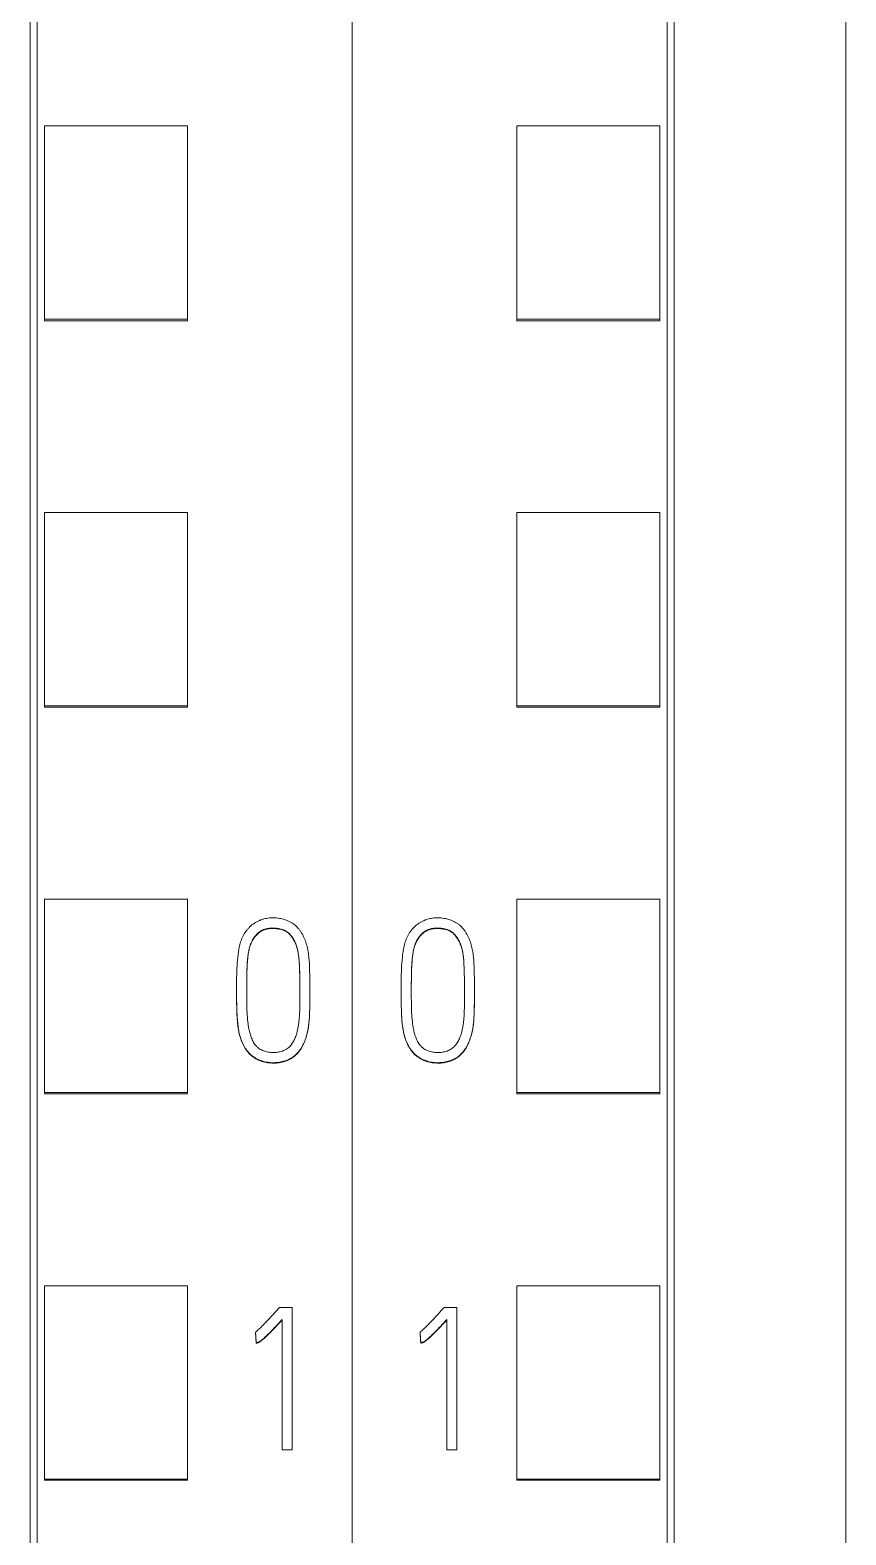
# Model space of a CAD drawing. Header units: millimetres. Extents: x 4137 to 6698, y 1400 to 3585.
# Drawn here: x 5315.75 to 5327.15, y 3293.96 to 3314.99 of the extents above; entities that cross this region are included whole.
import ezdxf

# ---------------------------------------------------------------- set-up
doc = ezdxf.new("R2010")
doc.units = ezdxf.units.MM
doc.layers.add('000-PI-Oprema', color=30, linetype='Continuous', lineweight=5)

msp = doc.modelspace()

# ---------------------------------------------------------------- linework, layer by layer
at = {"layer": '000-PI-Oprema', "color": 0, "linetype": 'ByBlock', "lineweight": 0}
for p, q in [((5320.248, 3360.459), (5320.248, 3247.041)), ((5320.248, 3360.459), (5320.248, 3247.041)), ((5315.848, 3249.363), (5315.848, 3358.178)), ((5324.648, 3358.178), (5324.648, 3249.363)), ((5315.948, 3310.949), (5315.948, 3313.651)), ((5315.948, 3313.651), (5317.948, 3313.651)), ((5317.948, 3310.949), (5317.948, 3313.651)), ((5322.548, 3310.949), (5322.548, 3313.651)), ((5324.548, 3313.651), (5322.548, 3313.651)), ((5324.548, 3310.949), (5324.548, 3313.651)), ((5315.948, 3310.949), (5317.948, 3310.949)), ((5315.948, 3310.928), (5315.948, 3310.949)), ((5315.948, 3310.928), (5317.948, 3310.928)), ((5317.948, 3310.928), (5317.948, 3310.949)), ((5322.548, 3310.928), (5322.548, 3310.949)), ((5324.548, 3310.949), (5322.548, 3310.949)), ((5324.548, 3310.928), (5322.548, 3310.928)), ((5324.548, 3310.928), (5324.548, 3310.949)), ((5315.948, 3305.547), (5315.948, 3308.249)), ((5315.948, 3308.249), (5317.948, 3308.249)), ((5317.948, 3305.547), (5317.948, 3308.249)), ((5322.548, 3305.547), (5322.548, 3308.249)), ((5324.548, 3308.249), (5322.548, 3308.249)), ((5324.548, 3305.547), (5324.548, 3308.249)), ((5315.948, 3305.528), (5315.948, 3305.547)), ((5315.948, 3305.547), (5317.948, 3305.547)), ((5315.948, 3305.528), (5317.948, 3305.528)), ((5317.948, 3305.528), (5317.948, 3305.547)), ((5322.548, 3305.528), (5322.548, 3305.547)), ((5324.548, 3305.547), (5322.548, 3305.547)), ((5324.548, 3305.528), (5322.548, 3305.528)), ((5324.548, 3305.528), (5324.548, 3305.547)), ((5315.948, 3300.146), (5315.948, 3302.847)), ((5315.948, 3302.847), (5317.948, 3302.847)), ((5317.948, 3300.146), (5317.948, 3302.847)), ((5322.548, 3300.146), (5322.548, 3302.847)), ((5324.548, 3302.847), (5322.548, 3302.847)), ((5324.548, 3300.146), (5324.548, 3302.847)), ((5318.633, 3301.586), (5318.633, 3301.58)), ((5319.657, 3301.538), (5319.657, 3301.544)), ((5320.933, 3301.586), (5320.933, 3301.58)), ((5321.957, 3301.538), (5321.957, 3301.544)), ((5315.948, 3300.128), (5315.948, 3300.146)), ((5315.948, 3300.146), (5317.948, 3300.146)), ((5315.948, 3300.128), (5317.948, 3300.128)), ((5317.948, 3300.128), (5317.948, 3300.146)), ((5322.548, 3300.128), (5322.548, 3300.146)), ((5324.548, 3300.146), (5322.548, 3300.146)), ((5324.548, 3300.128), (5322.548, 3300.128)), ((5324.548, 3300.128), (5324.548, 3300.146)), ((5315.948, 3294.744), (5315.948, 3297.445)), ((5315.948, 3297.445), (5317.948, 3297.445)), ((5317.948, 3294.744), (5317.948, 3297.445)), ((5322.548, 3294.744), (5322.548, 3297.445)), ((5324.548, 3297.445), (5322.548, 3297.445)), ((5324.548, 3294.744), (5324.548, 3297.445)), ((5319.409, 3297.144), (5319.234, 3297.144)), ((5319.409, 3295.155), (5319.409, 3297.144)), ((5321.709, 3297.144), (5321.534, 3297.144)), ((5321.709, 3295.155), (5321.709, 3297.144)), ((5319.27, 3296.972), (5319.27, 3295.155)), ((5321.57, 3296.972), (5321.57, 3295.155)), ((5318.898, 3296.798), (5318.898, 3296.792)), ((5318.907, 3296.651), (5318.907, 3296.645)), ((5321.198, 3296.798), (5321.198, 3296.792)), ((5321.207, 3296.651), (5321.207, 3296.645)), ((5319.27, 3295.155), (5319.409, 3295.155)), ((5321.57, 3295.155), (5321.709, 3295.155)), ((5315.948, 3294.728), (5315.948, 3294.744)), ((5315.948, 3294.744), (5317.948, 3294.744)), ((5315.948, 3294.728), (5317.948, 3294.728)), ((5317.948, 3294.728), (5317.948, 3294.744)), ((5322.548, 3294.728), (5322.548, 3294.744)), ((5324.548, 3294.744), (5322.548, 3294.744)), ((5324.548, 3294.728), (5322.548, 3294.728)), ((5324.548, 3294.728), (5324.548, 3294.744))]:
    msp.add_line(p, q, dxfattribs=at)
for points, knots in [([(5315.748, 3249.078), (5315.748, 3252.418), (5315.748, 3260.383), (5315.748, 3273.023), (5315.748, 3288.509), (5315.748, 3302.803), (5315.748, 3317.013), (5315.748, 3331.58), (5315.748, 3345.75), (5315.748, 3355.32), (5315.748, 3358.364)], [0, 0, 0, 0, 0.091483, 0.21812, 0.346206, 0.515858, 0.610111, 0.736264, 0.916066, 1, 1, 1, 1]), ([(5324.748, 3358.364), (5324.748, 3355.32), (5324.748, 3345.75), (5324.748, 3331.58), (5324.748, 3317.013), (5324.748, 3302.803), (5324.748, 3288.509), (5324.748, 3273.023), (5324.748, 3260.383), (5324.748, 3252.418), (5324.748, 3249.078)], [0, 0, 0, 0, 0.083934, 0.263736, 0.389889, 0.484142, 0.653794, 0.78188, 0.908517, 1, 1, 1, 1]), ([(5327.148, 3355.298), (5327.148, 3353.275), (5327.148, 3344.726), (5327.148, 3331.58), (5327.148, 3317.013), (5327.148, 3302.803), (5327.148, 3288.509), (5327.148, 3273.023), (5327.148, 3260.265), (5327.148, 3251.383), (5327.148, 3247.126), (5327.148, 3246.328)], [0, 0, 0, 0, 0.055935, 0.236292, 0.362833, 0.457376, 0.627551, 0.756032, 0.883059, 0.978086, 1, 1, 1, 1]), ([(5318.974, 3302.557), (5319, 3302.567), (5319.026, 3302.574), (5319.078, 3302.583), (5319.105, 3302.586), (5319.159, 3302.587), (5319.186, 3302.585), (5319.239, 3302.578), (5319.266, 3302.572), (5319.305, 3302.561), (5319.318, 3302.556), (5319.343, 3302.547), (5319.368, 3302.536), (5319.391, 3302.524), (5319.409, 3302.513), (5319.414, 3302.51), (5319.426, 3302.502), (5319.431, 3302.498), (5319.458, 3302.478), (5319.477, 3302.459), (5319.504, 3302.429), (5319.512, 3302.419), (5319.528, 3302.397), (5319.535, 3302.385), (5319.556, 3302.351), (5319.568, 3302.327), (5319.59, 3302.278), (5319.599, 3302.253), (5319.611, 3302.214), (5319.614, 3302.201), (5319.621, 3302.175), (5319.63, 3302.136), (5319.645, 3302.044), (5319.65, 3301.965), (5319.654, 3301.86), (5319.655, 3301.807), (5319.657, 3301.701), (5319.657, 3301.648), (5319.657, 3301.542), (5319.657, 3301.435), (5319.655, 3301.33), (5319.652, 3301.224), (5319.65, 3301.171), (5319.639, 3301.066), (5319.63, 3301.013), (5319.613, 3300.948), (5319.609, 3300.935), (5319.601, 3300.909), (5319.597, 3300.896), (5319.583, 3300.858), (5319.572, 3300.834), (5319.554, 3300.798), (5319.547, 3300.786), (5319.533, 3300.763), (5319.526, 3300.751), (5319.502, 3300.718), (5319.485, 3300.698), (5319.456, 3300.67), (5319.446, 3300.661), (5319.43, 3300.649), (5319.424, 3300.645), (5319.413, 3300.637), (5319.407, 3300.633), (5319.379, 3300.615), (5319.354, 3300.604), (5319.317, 3300.589), (5319.304, 3300.585), (5319.277, 3300.578), (5319.264, 3300.575), (5319.224, 3300.567), (5319.198, 3300.564), (5319.157, 3300.562), (5319.144, 3300.562), (5319.116, 3300.563), (5319.103, 3300.564), (5319.063, 3300.569), (5319.036, 3300.573), (5318.997, 3300.584), (5318.984, 3300.588), (5318.959, 3300.597), (5318.946, 3300.602), (5318.909, 3300.619), (5318.886, 3300.633), (5318.853, 3300.657), (5318.842, 3300.665), (5318.822, 3300.683), (5318.812, 3300.693), (5318.785, 3300.723), (5318.769, 3300.744), (5318.747, 3300.779), (5318.74, 3300.79), (5318.727, 3300.814), (5318.721, 3300.826), (5318.704, 3300.863), (5318.695, 3300.888), (5318.683, 3300.927), (5318.679, 3300.94), (5318.672, 3300.966), (5318.669, 3300.979), (5318.661, 3301.019), (5318.657, 3301.045), (5318.639, 3301.178), (5318.636, 3301.285), (5318.634, 3301.446), (5318.633, 3301.499), (5318.633, 3301.607), (5318.633, 3301.66), (5318.634, 3301.767), (5318.636, 3301.821), (5318.64, 3301.927), (5318.644, 3301.981), (5318.655, 3302.087), (5318.662, 3302.139), (5318.68, 3302.218), (5318.687, 3302.244), (5318.701, 3302.282), (5318.706, 3302.295), (5318.717, 3302.321), (5318.723, 3302.333), (5318.743, 3302.369), (5318.758, 3302.392), (5318.784, 3302.424), (5318.793, 3302.434), (5318.813, 3302.454), (5318.822, 3302.464), (5318.853, 3302.491), (5318.876, 3302.507), (5318.911, 3302.528), (5318.923, 3302.535), (5318.942, 3302.544), (5318.952, 3302.548), (5318.963, 3302.553), (5318.968, 3302.555), (5318.971, 3302.556), (5318.972, 3302.557), (5318.974, 3302.557)], [0, 0, 0, 0, 0.015625, 0.015625, 0.03125, 0.03125, 0.046875, 0.046875, 0.0625, 0.0625, 0.070312, 0.070312, 0.078125, 0.085937, 0.085937, 0.089844, 0.089844, 0.09375, 0.09375, 0.109375, 0.109375, 0.117187, 0.117187, 0.125, 0.125, 0.140625, 0.140625, 0.15625, 0.15625, 0.164062, 0.164062, 0.171875, 0.1875, 0.21875, 0.21875, 0.25, 0.25, 0.28125, 0.28125, 0.3125, 0.34375, 0.34375, 0.375, 0.375, 0.40625, 0.40625, 0.414062, 0.414062, 0.421875, 0.421875, 0.4375, 0.4375, 0.445312, 0.445312, 0.453125, 0.453125, 0.46875, 0.46875, 0.476562, 0.476562, 0.480469, 0.480469, 0.484375, 0.484375, 0.5, 0.5, 0.507812, 0.507812, 0.515625, 0.515625, 0.53125, 0.53125, 0.539062, 0.539062, 0.546875, 0.546875, 0.5625, 0.5625, 0.570312, 0.570312, 0.578125, 0.578125, 0.59375, 0.59375, 0.601562, 0.601562, 0.609375, 0.609375, 0.625, 0.625, 0.632812, 0.632812, 0.640625, 0.640625, 0.65625, 0.65625, 0.664062, 0.664062, 0.671875, 0.671875, 0.6875, 0.6875, 0.75, 0.75, 0.78125, 0.78125, 0.8125, 0.8125, 0.84375, 0.84375, 0.875, 0.875, 0.90625, 0.90625, 0.921875, 0.921875, 0.929687, 0.929687, 0.9375, 0.9375, 0.953125, 0.953125, 0.960937, 0.960937, 0.96875, 0.96875, 0.984375, 0.984375, 0.992187, 0.992187, 0.996094, 0.998047, 0.999023, 0.999023, 1, 1, 1, 1]), ([(5321.274, 3302.557), (5321.3, 3302.567), (5321.326, 3302.574), (5321.378, 3302.583), (5321.405, 3302.586), (5321.459, 3302.587), (5321.486, 3302.585), (5321.539, 3302.578), (5321.566, 3302.572), (5321.605, 3302.561), (5321.618, 3302.556), (5321.643, 3302.547), (5321.668, 3302.536), (5321.691, 3302.524), (5321.709, 3302.513), (5321.714, 3302.51), (5321.726, 3302.502), (5321.731, 3302.498), (5321.758, 3302.478), (5321.777, 3302.459), (5321.804, 3302.429), (5321.812, 3302.419), (5321.828, 3302.397), (5321.835, 3302.385), (5321.856, 3302.351), (5321.868, 3302.327), (5321.89, 3302.278), (5321.899, 3302.253), (5321.911, 3302.214), (5321.914, 3302.201), (5321.921, 3302.175), (5321.93, 3302.136), (5321.945, 3302.044), (5321.95, 3301.965), (5321.954, 3301.86), (5321.955, 3301.807), (5321.957, 3301.701), (5321.957, 3301.648), (5321.957, 3301.542), (5321.957, 3301.435), (5321.955, 3301.33), (5321.952, 3301.224), (5321.95, 3301.171), (5321.939, 3301.066), (5321.93, 3301.013), (5321.913, 3300.948), (5321.909, 3300.935), (5321.901, 3300.909), (5321.897, 3300.896), (5321.883, 3300.858), (5321.872, 3300.834), (5321.854, 3300.798), (5321.847, 3300.786), (5321.833, 3300.763), (5321.826, 3300.751), (5321.802, 3300.718), (5321.785, 3300.698), (5321.756, 3300.67), (5321.746, 3300.661), (5321.73, 3300.649), (5321.724, 3300.645), (5321.713, 3300.637), (5321.707, 3300.633), (5321.679, 3300.615), (5321.654, 3300.604), (5321.617, 3300.589), (5321.604, 3300.585), (5321.577, 3300.578), (5321.564, 3300.575), (5321.524, 3300.567), (5321.498, 3300.564), (5321.457, 3300.562), (5321.444, 3300.562), (5321.416, 3300.563), (5321.403, 3300.564), (5321.363, 3300.569), (5321.336, 3300.573), (5321.297, 3300.584), (5321.284, 3300.588), (5321.259, 3300.597), (5321.246, 3300.602), (5321.209, 3300.619), (5321.186, 3300.633), (5321.153, 3300.657), (5321.142, 3300.665), (5321.122, 3300.683), (5321.112, 3300.693), (5321.085, 3300.723), (5321.069, 3300.744), (5321.047, 3300.779), (5321.04, 3300.79), (5321.027, 3300.814), (5321.021, 3300.826), (5321.004, 3300.863), (5320.995, 3300.888), (5320.983, 3300.927), (5320.979, 3300.94), (5320.972, 3300.966), (5320.969, 3300.979), (5320.961, 3301.019), (5320.957, 3301.045), (5320.939, 3301.178), (5320.936, 3301.285), (5320.934, 3301.446), (5320.933, 3301.499), (5320.933, 3301.607), (5320.933, 3301.66), (5320.934, 3301.767), (5320.936, 3301.821), (5320.94, 3301.927), (5320.944, 3301.981), (5320.955, 3302.087), (5320.962, 3302.139), (5320.98, 3302.218), (5320.987, 3302.244), (5321.001, 3302.282), (5321.006, 3302.295), (5321.017, 3302.321), (5321.023, 3302.333), (5321.043, 3302.369), (5321.058, 3302.392), (5321.084, 3302.424), (5321.093, 3302.434), (5321.113, 3302.454), (5321.122, 3302.464), (5321.153, 3302.491), (5321.176, 3302.507), (5321.211, 3302.528), (5321.223, 3302.535), (5321.242, 3302.544), (5321.252, 3302.548), (5321.263, 3302.553), (5321.268, 3302.555), (5321.271, 3302.556), (5321.272, 3302.557), (5321.274, 3302.557)], [0, 0, 0, 0, 0.015625, 0.015625, 0.03125, 0.03125, 0.046875, 0.046875, 0.0625, 0.0625, 0.070313, 0.070313, 0.078125, 0.085938, 0.085938, 0.089844, 0.089844, 0.09375, 0.09375, 0.109375, 0.109375, 0.117188, 0.117188, 0.125, 0.125, 0.140625, 0.140625, 0.15625, 0.15625, 0.164063, 0.164063, 0.171875, 0.1875, 0.21875, 0.21875, 0.25, 0.25, 0.28125, 0.28125, 0.3125, 0.34375, 0.34375, 0.375, 0.375, 0.40625, 0.40625, 0.414063, 0.414063, 0.421875, 0.421875, 0.4375, 0.4375, 0.445313, 0.445313, 0.453125, 0.453125, 0.46875, 0.46875, 0.476563, 0.476563, 0.480469, 0.480469, 0.484375, 0.484375, 0.5, 0.5, 0.507813, 0.507813, 0.515625, 0.515625, 0.53125, 0.53125, 0.539063, 0.539063, 0.546875, 0.546875, 0.5625, 0.5625, 0.570313, 0.570313, 0.578125, 0.578125, 0.59375, 0.59375, 0.601563, 0.601563, 0.609375, 0.609375, 0.625, 0.625, 0.632813, 0.632813, 0.640625, 0.640625, 0.65625, 0.65625, 0.664063, 0.664063, 0.671875, 0.671875, 0.6875, 0.6875, 0.75, 0.75, 0.78125, 0.78125, 0.8125, 0.8125, 0.84375, 0.84375, 0.875, 0.875, 0.90625, 0.90625, 0.921875, 0.921875, 0.929688, 0.929688, 0.9375, 0.9375, 0.953125, 0.953125, 0.960938, 0.960938, 0.96875, 0.96875, 0.984375, 0.984375, 0.992188, 0.992188, 0.996094, 0.998047, 0.999023, 0.999023, 1, 1, 1, 1]), ([(5319.317, 3302.405), (5319.337, 3302.394), (5319.355, 3302.38), (5319.387, 3302.349), (5319.401, 3302.331), (5319.426, 3302.294), (5319.437, 3302.275), (5319.456, 3302.234), (5319.465, 3302.213), (5319.486, 3302.15), (5319.495, 3302.106), (5319.503, 3302.04), (5319.505, 3302.018), (5319.508, 3301.973), (5319.51, 3301.951), (5319.515, 3301.839), (5319.517, 3301.75), (5319.519, 3301.571), (5319.518, 3301.481), (5319.517, 3301.347), (5319.516, 3301.28), (5319.512, 3301.213), (5319.508, 3301.169), (5319.506, 3301.146), (5319.498, 3301.08), (5319.49, 3301.036), (5319.473, 3300.972), (5319.467, 3300.95), (5319.455, 3300.919), (5319.451, 3300.908), (5319.442, 3300.887), (5319.433, 3300.867), (5319.422, 3300.848), (5319.41, 3300.829), (5319.403, 3300.82), (5319.382, 3300.793), (5319.366, 3300.777), (5319.339, 3300.757), (5319.33, 3300.751), (5319.31, 3300.74), (5319.3, 3300.735), (5319.279, 3300.727), (5319.269, 3300.723), (5319.247, 3300.716), (5319.236, 3300.714), (5319.203, 3300.707), (5319.181, 3300.704), (5319.147, 3300.703), (5319.136, 3300.703), (5319.114, 3300.705), (5319.102, 3300.706), (5319.069, 3300.71), (5319.047, 3300.715), (5319.015, 3300.725), (5319.005, 3300.729), (5318.984, 3300.738), (5318.964, 3300.748), (5318.946, 3300.761), (5318.932, 3300.772), (5318.928, 3300.775), (5318.92, 3300.783), (5318.916, 3300.787), (5318.904, 3300.799), (5318.897, 3300.807), (5318.883, 3300.825), (5318.877, 3300.835), (5318.86, 3300.864), (5318.851, 3300.884), (5318.834, 3300.926), (5318.827, 3300.947), (5318.818, 3300.979), (5318.815, 3300.99), (5318.809, 3301.012), (5318.802, 3301.044), (5318.797, 3301.077), (5318.787, 3301.143), (5318.784, 3301.186), (5318.776, 3301.318), (5318.775, 3301.406), (5318.775, 3301.539), (5318.775, 3301.583), (5318.775, 3301.671), (5318.776, 3301.803), (5318.78, 3301.936), (5318.791, 3302.045), (5318.794, 3302.067), (5318.8, 3302.111), (5318.804, 3302.133), (5318.812, 3302.165), (5318.815, 3302.176), (5318.821, 3302.197), (5318.825, 3302.207), (5318.837, 3302.238), (5318.846, 3302.258), (5318.862, 3302.287), (5318.868, 3302.296), (5318.88, 3302.314), (5318.887, 3302.323), (5318.908, 3302.349), (5318.923, 3302.365), (5318.949, 3302.386), (5318.958, 3302.392), (5318.976, 3302.404), (5318.986, 3302.41), (5319.016, 3302.424), (5319.037, 3302.431), (5319.08, 3302.44), (5319.102, 3302.442), (5319.146, 3302.443), (5319.168, 3302.442), (5319.212, 3302.438), (5319.234, 3302.434), (5319.266, 3302.426), (5319.276, 3302.423), (5319.292, 3302.417), (5319.297, 3302.414), (5319.305, 3302.411), (5319.307, 3302.41), (5319.312, 3302.407), (5319.315, 3302.406), (5319.317, 3302.405)], [0, 0, 0, 0, 0.015625, 0.015625, 0.03125, 0.03125, 0.046875, 0.046875, 0.0625, 0.0625, 0.09375, 0.09375, 0.109375, 0.109375, 0.125, 0.125, 0.1875, 0.1875, 0.25, 0.25, 0.28125, 0.296875, 0.296875, 0.3125, 0.3125, 0.34375, 0.34375, 0.359375, 0.359375, 0.367187, 0.367187, 0.375, 0.382812, 0.382812, 0.390625, 0.390625, 0.40625, 0.40625, 0.414062, 0.414062, 0.421875, 0.421875, 0.429687, 0.429687, 0.4375, 0.4375, 0.453125, 0.453125, 0.460937, 0.460937, 0.46875, 0.46875, 0.484375, 0.484375, 0.492187, 0.492187, 0.5, 0.507812, 0.507812, 0.511719, 0.511719, 0.515625, 0.515625, 0.523437, 0.523437, 0.53125, 0.53125, 0.546875, 0.546875, 0.5625, 0.5625, 0.570312, 0.570312, 0.578125, 0.59375, 0.59375, 0.625, 0.625, 0.6875, 0.6875, 0.71875, 0.71875, 0.75, 0.8125, 0.8125, 0.828125, 0.828125, 0.84375, 0.84375, 0.851562, 0.851562, 0.859375, 0.859375, 0.875, 0.875, 0.882812, 0.882812, 0.890625, 0.890625, 0.90625, 0.90625, 0.914062, 0.914062, 0.921875, 0.921875, 0.9375, 0.9375, 0.953125, 0.953125, 0.96875, 0.96875, 0.984375, 0.984375, 0.992188, 0.992188, 0.996094, 0.996094, 0.998047, 0.998047, 1, 1, 1, 1]), ([(5319.317, 3302.398), (5319.297, 3302.409), (5319.276, 3302.417), (5319.244, 3302.425), (5319.233, 3302.428), (5319.211, 3302.431), (5319.2, 3302.433), (5319.166, 3302.436), (5319.144, 3302.437), (5319.1, 3302.436), (5319.078, 3302.433), (5319.045, 3302.426), (5319.034, 3302.423), (5319.012, 3302.416), (5319.002, 3302.411), (5318.982, 3302.401), (5318.972, 3302.396), (5318.954, 3302.383), (5318.945, 3302.376), (5318.928, 3302.362), (5318.919, 3302.354), (5318.904, 3302.337), (5318.897, 3302.329), (5318.876, 3302.302), (5318.863, 3302.284), (5318.847, 3302.254), (5318.843, 3302.244), (5318.834, 3302.224), (5318.829, 3302.213), (5318.818, 3302.181), (5318.812, 3302.16), (5318.797, 3302.095), (5318.792, 3302.051), (5318.784, 3301.962), (5318.781, 3301.917), (5318.777, 3301.828), (5318.776, 3301.784), (5318.775, 3301.695), (5318.775, 3301.65), (5318.775, 3301.567), (5318.775, 3301.529), (5318.775, 3301.49)], [0, 0, 0, 0, 0.050692, 0.050692, 0.076038, 0.076038, 0.101384, 0.101384, 0.152076, 0.152076, 0.202768, 0.202768, 0.228114, 0.228114, 0.25346, 0.25346, 0.278806, 0.278806, 0.304152, 0.304152, 0.329498, 0.329498, 0.354844, 0.354844, 0.405536, 0.405536, 0.430882, 0.430882, 0.456228, 0.456228, 0.506919, 0.506919, 0.608303, 0.608303, 0.709687, 0.709687, 0.811071, 0.811071, 0.912455, 0.912455, 1, 1, 1, 1]), ([(5319.518, 3301.586), (5319.518, 3301.612), (5319.518, 3301.638), (5319.517, 3301.752), (5319.515, 3301.84), (5319.508, 3301.973), (5319.506, 3302.017), (5319.494, 3302.103), (5319.485, 3302.146), (5319.467, 3302.198), (5319.463, 3302.209), (5319.455, 3302.229), (5319.451, 3302.24), (5319.436, 3302.27), (5319.425, 3302.289), (5319.406, 3302.317), (5319.4, 3302.326), (5319.386, 3302.343), (5319.371, 3302.359), (5319.354, 3302.374), (5319.341, 3302.384), (5319.336, 3302.387), (5319.327, 3302.393), (5319.322, 3302.396), (5319.317, 3302.398)], [0, 0, 0, 0, 0.088977, 0.088977, 0.392651, 0.392651, 0.544488, 0.544488, 0.696326, 0.696326, 0.734285, 0.734285, 0.772244, 0.772244, 0.848163, 0.848163, 0.886122, 0.886122, 0.924081, 0.962041, 0.962041, 0.98102, 0.98102, 1, 1, 1, 1]), ([(5321.617, 3302.405), (5321.637, 3302.394), (5321.655, 3302.38), (5321.687, 3302.349), (5321.701, 3302.331), (5321.726, 3302.294), (5321.737, 3302.275), (5321.756, 3302.234), (5321.765, 3302.213), (5321.786, 3302.15), (5321.795, 3302.106), (5321.803, 3302.04), (5321.805, 3302.018), (5321.808, 3301.973), (5321.81, 3301.951), (5321.815, 3301.839), (5321.817, 3301.75), (5321.819, 3301.571), (5321.818, 3301.481), (5321.817, 3301.347), (5321.816, 3301.28), (5321.812, 3301.213), (5321.808, 3301.169), (5321.806, 3301.146), (5321.798, 3301.08), (5321.79, 3301.036), (5321.773, 3300.972), (5321.767, 3300.95), (5321.755, 3300.919), (5321.751, 3300.908), (5321.742, 3300.887), (5321.733, 3300.867), (5321.722, 3300.848), (5321.71, 3300.829), (5321.703, 3300.82), (5321.682, 3300.793), (5321.666, 3300.777), (5321.639, 3300.757), (5321.63, 3300.751), (5321.61, 3300.74), (5321.6, 3300.735), (5321.579, 3300.727), (5321.569, 3300.723), (5321.547, 3300.716), (5321.536, 3300.714), (5321.503, 3300.707), (5321.481, 3300.704), (5321.447, 3300.703), (5321.436, 3300.703), (5321.414, 3300.705), (5321.402, 3300.706), (5321.369, 3300.71), (5321.347, 3300.715), (5321.315, 3300.725), (5321.305, 3300.729), (5321.284, 3300.738), (5321.264, 3300.748), (5321.246, 3300.761), (5321.232, 3300.772), (5321.228, 3300.775), (5321.22, 3300.783), (5321.216, 3300.787), (5321.204, 3300.799), (5321.197, 3300.807), (5321.183, 3300.825), (5321.177, 3300.835), (5321.16, 3300.864), (5321.151, 3300.884), (5321.134, 3300.926), (5321.127, 3300.947), (5321.118, 3300.979), (5321.115, 3300.99), (5321.109, 3301.012), (5321.102, 3301.044), (5321.097, 3301.077), (5321.087, 3301.143), (5321.084, 3301.186), (5321.076, 3301.318), (5321.075, 3301.406), (5321.075, 3301.539), (5321.075, 3301.583), (5321.075, 3301.671), (5321.076, 3301.803), (5321.08, 3301.936), (5321.091, 3302.045), (5321.094, 3302.067), (5321.1, 3302.111), (5321.104, 3302.133), (5321.112, 3302.165), (5321.115, 3302.176), (5321.121, 3302.197), (5321.125, 3302.207), (5321.137, 3302.238), (5321.146, 3302.258), (5321.162, 3302.287), (5321.168, 3302.296), (5321.18, 3302.314), (5321.187, 3302.323), (5321.208, 3302.349), (5321.223, 3302.365), (5321.249, 3302.386), (5321.258, 3302.392), (5321.276, 3302.404), (5321.286, 3302.41), (5321.316, 3302.424), (5321.337, 3302.431), (5321.38, 3302.44), (5321.402, 3302.442), (5321.446, 3302.443), (5321.468, 3302.442), (5321.512, 3302.438), (5321.534, 3302.434), (5321.566, 3302.426), (5321.576, 3302.423), (5321.592, 3302.417), (5321.597, 3302.414), (5321.605, 3302.411), (5321.607, 3302.41), (5321.612, 3302.407), (5321.615, 3302.406), (5321.617, 3302.405)], [0, 0, 0, 0, 0.015625, 0.015625, 0.03125, 0.03125, 0.046875, 0.046875, 0.0625, 0.0625, 0.09375, 0.09375, 0.109375, 0.109375, 0.125, 0.125, 0.1875, 0.1875, 0.25, 0.25, 0.28125, 0.296875, 0.296875, 0.3125, 0.3125, 0.34375, 0.34375, 0.359375, 0.359375, 0.367188, 0.367188, 0.375, 0.382813, 0.382813, 0.390625, 0.390625, 0.40625, 0.40625, 0.414063, 0.414063, 0.421875, 0.421875, 0.429688, 0.429688, 0.4375, 0.4375, 0.453125, 0.453125, 0.460938, 0.460938, 0.46875, 0.46875, 0.484375, 0.484375, 0.492188, 0.492188, 0.5, 0.507813, 0.507813, 0.511719, 0.511719, 0.515625, 0.515625, 0.523438, 0.523438, 0.53125, 0.53125, 0.546875, 0.546875, 0.5625, 0.5625, 0.570313, 0.570313, 0.578125, 0.59375, 0.59375, 0.625, 0.625, 0.6875, 0.6875, 0.71875, 0.71875, 0.75, 0.8125, 0.8125, 0.828125, 0.828125, 0.84375, 0.84375, 0.851563, 0.851563, 0.859375, 0.859375, 0.875, 0.875, 0.882813, 0.882813, 0.890625, 0.890625, 0.90625, 0.90625, 0.914063, 0.914063, 0.921875, 0.921875, 0.9375, 0.9375, 0.953125, 0.953125, 0.96875, 0.96875, 0.984375, 0.984375, 0.992187, 0.992187, 0.996094, 0.996094, 0.998047, 0.998047, 1, 1, 1, 1]), ([(5321.617, 3302.398), (5321.597, 3302.409), (5321.576, 3302.417), (5321.544, 3302.425), (5321.533, 3302.428), (5321.511, 3302.431), (5321.5, 3302.433), (5321.466, 3302.436), (5321.444, 3302.437), (5321.4, 3302.436), (5321.378, 3302.433), (5321.345, 3302.426), (5321.334, 3302.423), (5321.312, 3302.416), (5321.302, 3302.411), (5321.282, 3302.401), (5321.272, 3302.396), (5321.254, 3302.383), (5321.245, 3302.376), (5321.228, 3302.362), (5321.219, 3302.354), (5321.204, 3302.337), (5321.197, 3302.329), (5321.176, 3302.302), (5321.163, 3302.284), (5321.147, 3302.254), (5321.143, 3302.244), (5321.134, 3302.224), (5321.129, 3302.213), (5321.118, 3302.181), (5321.112, 3302.16), (5321.097, 3302.095), (5321.092, 3302.051), (5321.084, 3301.962), (5321.081, 3301.917), (5321.077, 3301.828), (5321.076, 3301.784), (5321.075, 3301.695), (5321.075, 3301.65), (5321.075, 3301.567), (5321.075, 3301.529), (5321.075, 3301.49)], [0, 0, 0, 0, 0.050692, 0.050692, 0.076038, 0.076038, 0.101384, 0.101384, 0.152076, 0.152076, 0.202768, 0.202768, 0.228114, 0.228114, 0.25346, 0.25346, 0.278806, 0.278806, 0.304152, 0.304152, 0.329498, 0.329498, 0.354844, 0.354844, 0.405536, 0.405536, 0.430882, 0.430882, 0.456228, 0.456228, 0.506919, 0.506919, 0.608303, 0.608303, 0.709687, 0.709687, 0.811071, 0.811071, 0.912455, 0.912455, 1, 1, 1, 1]), ([(5321.818, 3301.586), (5321.818, 3301.612), (5321.818, 3301.638), (5321.817, 3301.752), (5321.815, 3301.84), (5321.808, 3301.973), (5321.806, 3302.017), (5321.794, 3302.103), (5321.785, 3302.146), (5321.767, 3302.198), (5321.763, 3302.209), (5321.755, 3302.229), (5321.751, 3302.24), (5321.736, 3302.27), (5321.725, 3302.289), (5321.706, 3302.317), (5321.7, 3302.326), (5321.686, 3302.343), (5321.671, 3302.359), (5321.654, 3302.374), (5321.641, 3302.384), (5321.636, 3302.387), (5321.627, 3302.393), (5321.622, 3302.396), (5321.617, 3302.398)], [0, 0, 0, 0, 0.088977, 0.088977, 0.392651, 0.392651, 0.544488, 0.544488, 0.696326, 0.696326, 0.734285, 0.734285, 0.772244, 0.772244, 0.848163, 0.848163, 0.886122, 0.886122, 0.924081, 0.962041, 0.962041, 0.98102, 0.98102, 1, 1, 1, 1]), ([(5318.633, 3301.58), (5318.633, 3301.516), (5318.633, 3301.452), (5318.635, 3301.335), (5318.636, 3301.281), (5318.64, 3301.2), (5318.642, 3301.174), (5318.646, 3301.12), (5318.649, 3301.093), (5318.66, 3301.013), (5318.67, 3300.96), (5318.69, 3300.896), (5318.695, 3300.883), (5318.704, 3300.858), (5318.71, 3300.845), (5318.726, 3300.809), (5318.739, 3300.785), (5318.76, 3300.751), (5318.768, 3300.74), (5318.784, 3300.719), (5318.793, 3300.708), (5318.82, 3300.678), (5318.84, 3300.66), (5318.872, 3300.636), (5318.884, 3300.629), (5318.907, 3300.615), (5318.919, 3300.609), (5318.956, 3300.591), (5318.981, 3300.582), (5319.02, 3300.571), (5319.034, 3300.568), (5319.06, 3300.563), (5319.073, 3300.561), (5319.114, 3300.557), (5319.141, 3300.556), (5319.181, 3300.557), (5319.195, 3300.558), (5319.222, 3300.561), (5319.235, 3300.563), (5319.274, 3300.57), (5319.3, 3300.577), (5319.338, 3300.591), (5319.351, 3300.597), (5319.375, 3300.608), (5319.387, 3300.615), (5319.422, 3300.636), (5319.443, 3300.652), (5319.483, 3300.689), (5319.5, 3300.71), (5319.524, 3300.743), (5319.532, 3300.754), (5319.546, 3300.777), (5319.552, 3300.789), (5319.571, 3300.825), (5319.582, 3300.85), (5319.6, 3300.9), (5319.609, 3300.925), (5319.622, 3300.977), (5319.628, 3301.004), (5319.638, 3301.057), (5319.648, 3301.137), (5319.652, 3301.217), (5319.655, 3301.323), (5319.657, 3301.413), (5319.657, 3301.502), (5319.657, 3301.538)], [0, 0, 0, 0, 0.074801, 0.074801, 0.137845, 0.137845, 0.169367, 0.169367, 0.200889, 0.200889, 0.263933, 0.263933, 0.279694, 0.279694, 0.295455, 0.295455, 0.326976, 0.326976, 0.342737, 0.342737, 0.358498, 0.358498, 0.39002, 0.39002, 0.405781, 0.405781, 0.421542, 0.421542, 0.453064, 0.453064, 0.468825, 0.468825, 0.484586, 0.484586, 0.516108, 0.516108, 0.531869, 0.531869, 0.54763, 0.54763, 0.579151, 0.579151, 0.594912, 0.594912, 0.610673, 0.610673, 0.642195, 0.642195, 0.673717, 0.673717, 0.689478, 0.689478, 0.705239, 0.705239, 0.736761, 0.736761, 0.768283, 0.768283, 0.799805, 0.799805, 0.831326, 0.89437, 0.89437, 0.957414, 1, 1, 1, 1]), ([(5320.933, 3301.58), (5320.933, 3301.516), (5320.933, 3301.452), (5320.935, 3301.335), (5320.936, 3301.281), (5320.94, 3301.2), (5320.942, 3301.174), (5320.946, 3301.12), (5320.949, 3301.093), (5320.96, 3301.013), (5320.97, 3300.96), (5320.99, 3300.896), (5320.995, 3300.883), (5321.004, 3300.858), (5321.01, 3300.845), (5321.026, 3300.809), (5321.039, 3300.785), (5321.06, 3300.751), (5321.068, 3300.74), (5321.084, 3300.719), (5321.093, 3300.708), (5321.12, 3300.678), (5321.14, 3300.66), (5321.172, 3300.636), (5321.184, 3300.629), (5321.207, 3300.615), (5321.219, 3300.609), (5321.256, 3300.591), (5321.281, 3300.582), (5321.32, 3300.571), (5321.334, 3300.568), (5321.36, 3300.563), (5321.373, 3300.561), (5321.414, 3300.557), (5321.441, 3300.556), (5321.481, 3300.557), (5321.495, 3300.558), (5321.522, 3300.561), (5321.535, 3300.563), (5321.574, 3300.57), (5321.6, 3300.577), (5321.638, 3300.591), (5321.651, 3300.597), (5321.675, 3300.608), (5321.687, 3300.615), (5321.722, 3300.636), (5321.743, 3300.652), (5321.783, 3300.689), (5321.8, 3300.71), (5321.824, 3300.743), (5321.832, 3300.754), (5321.846, 3300.777), (5321.852, 3300.789), (5321.871, 3300.825), (5321.882, 3300.85), (5321.9, 3300.9), (5321.909, 3300.925), (5321.922, 3300.977), (5321.928, 3301.004), (5321.938, 3301.057), (5321.948, 3301.137), (5321.952, 3301.217), (5321.955, 3301.323), (5321.957, 3301.413), (5321.957, 3301.502), (5321.957, 3301.538)], [0, 0, 0, 0, 0.074801, 0.074801, 0.137845, 0.137845, 0.169367, 0.169367, 0.200889, 0.200889, 0.263933, 0.263933, 0.279694, 0.279694, 0.295455, 0.295455, 0.326976, 0.326976, 0.342737, 0.342737, 0.358498, 0.358498, 0.39002, 0.39002, 0.405781, 0.405781, 0.421542, 0.421542, 0.453064, 0.453064, 0.468825, 0.468825, 0.484586, 0.484586, 0.516108, 0.516108, 0.531869, 0.531869, 0.54763, 0.54763, 0.579151, 0.579151, 0.594912, 0.594912, 0.610673, 0.610673, 0.642195, 0.642195, 0.673717, 0.673717, 0.689478, 0.689478, 0.705239, 0.705239, 0.736761, 0.736761, 0.768283, 0.768283, 0.799805, 0.799805, 0.831326, 0.89437, 0.89437, 0.957414, 1, 1, 1, 1]), ([(5319.234, 3297.144), (5319.207, 3297.114), (5319.18, 3297.084), (5319.126, 3297.025), (5319.099, 3296.995), (5319.057, 3296.952), (5319.043, 3296.937), (5319.016, 3296.908), (5319.002, 3296.893), (5318.973, 3296.865), (5318.958, 3296.851), (5318.929, 3296.825), (5318.913, 3296.811), (5318.898, 3296.798)], [0, 0, 0, 0, 0.25, 0.25, 0.5, 0.5, 0.625, 0.625, 0.75, 0.75, 0.875, 0.875, 1, 1, 1, 1]), ([(5321.534, 3297.144), (5321.507, 3297.114), (5321.48, 3297.084), (5321.426, 3297.025), (5321.399, 3296.995), (5321.357, 3296.952), (5321.343, 3296.937), (5321.316, 3296.908), (5321.302, 3296.893), (5321.273, 3296.865), (5321.258, 3296.851), (5321.229, 3296.825), (5321.213, 3296.811), (5321.198, 3296.798)], [0, 0, 0, 0, 0.25, 0.25, 0.5, 0.5, 0.625, 0.625, 0.75, 0.75, 0.875, 0.875, 1, 1, 1, 1]), ([(5318.907, 3296.651), (5318.912, 3296.651), (5318.917, 3296.652), (5318.927, 3296.654), (5318.932, 3296.655), (5318.942, 3296.659), (5318.946, 3296.661), (5318.955, 3296.666), (5318.96, 3296.669), (5318.972, 3296.678), (5318.98, 3296.684), (5318.996, 3296.697), (5319.004, 3296.704), (5319.027, 3296.724), (5319.042, 3296.738), (5319.071, 3296.766), (5319.086, 3296.78), (5319.129, 3296.824), (5319.158, 3296.853), (5319.214, 3296.913), (5319.242, 3296.942), (5319.27, 3296.972)], [0, 0, 0, 0, 0.03125, 0.03125, 0.0625, 0.0625, 0.09375, 0.09375, 0.125, 0.125, 0.1875, 0.1875, 0.25, 0.25, 0.375, 0.375, 0.5, 0.5, 0.75, 0.75, 1, 1, 1, 1]), ([(5319.27, 3296.966), (5319.242, 3296.936), (5319.214, 3296.906), (5319.158, 3296.847), (5319.129, 3296.818), (5319.086, 3296.774), (5319.071, 3296.76), (5319.042, 3296.731), (5319.027, 3296.717), (5319.004, 3296.697), (5318.996, 3296.691), (5318.98, 3296.678), (5318.972, 3296.671), (5318.959, 3296.663), (5318.955, 3296.66), (5318.946, 3296.655), (5318.942, 3296.653), (5318.932, 3296.649), (5318.927, 3296.648), (5318.917, 3296.646), (5318.912, 3296.645), (5318.907, 3296.645)], [0, 0, 0, 0, 0.25, 0.25, 0.5, 0.5, 0.625, 0.625, 0.75, 0.75, 0.8125, 0.8125, 0.875, 0.875, 0.90625, 0.90625, 0.9375, 0.9375, 0.96875, 0.96875, 1, 1, 1, 1]), ([(5321.207, 3296.651), (5321.212, 3296.651), (5321.217, 3296.652), (5321.227, 3296.654), (5321.232, 3296.655), (5321.242, 3296.659), (5321.246, 3296.661), (5321.255, 3296.666), (5321.26, 3296.669), (5321.272, 3296.678), (5321.28, 3296.684), (5321.296, 3296.697), (5321.304, 3296.704), (5321.327, 3296.724), (5321.342, 3296.738), (5321.371, 3296.766), (5321.386, 3296.78), (5321.429, 3296.824), (5321.458, 3296.853), (5321.514, 3296.913), (5321.542, 3296.942), (5321.57, 3296.972)], [0, 0, 0, 0, 0.03125, 0.03125, 0.0625, 0.0625, 0.09375, 0.09375, 0.125, 0.125, 0.1875, 0.1875, 0.25, 0.25, 0.375, 0.375, 0.5, 0.5, 0.75, 0.75, 1, 1, 1, 1]), ([(5321.57, 3296.966), (5321.542, 3296.936), (5321.514, 3296.906), (5321.458, 3296.847), (5321.429, 3296.818), (5321.386, 3296.774), (5321.371, 3296.76), (5321.342, 3296.731), (5321.327, 3296.717), (5321.304, 3296.697), (5321.296, 3296.691), (5321.28, 3296.678), (5321.272, 3296.671), (5321.259, 3296.663), (5321.255, 3296.66), (5321.246, 3296.655), (5321.242, 3296.653), (5321.232, 3296.649), (5321.227, 3296.648), (5321.217, 3296.646), (5321.212, 3296.645), (5321.207, 3296.645)], [0, 0, 0, 0, 0.25, 0.25, 0.5, 0.5, 0.625, 0.625, 0.75, 0.75, 0.8125, 0.8125, 0.875, 0.875, 0.90625, 0.90625, 0.9375, 0.9375, 0.96875, 0.96875, 1, 1, 1, 1])]:
    msp.add_open_spline(points, degree=3, knots=knots, dxfattribs=at)
for points, weights in [([(5318.898, 3296.798), (5318.902, 3296.725), (5318.907, 3296.651)], [0.499999983687, 0.500000016313, 0.499999983687]), ([(5318.907, 3296.645), (5318.902, 3296.719), (5318.898, 3296.792)], [0.499999980934, 0.500000019066, 0.499999980934]), ([(5321.198, 3296.798), (5321.202, 3296.725), (5321.207, 3296.651)], [0.499999983833, 0.500000016167, 0.499999983833]), ([(5321.207, 3296.645), (5321.202, 3296.719), (5321.198, 3296.792)], [0.499999983692, 0.500000016308, 0.499999983692])]:
    msp.add_rational_spline(points, weights, degree=2, dxfattribs=at)

doc.saveas('drawing.dxf')
